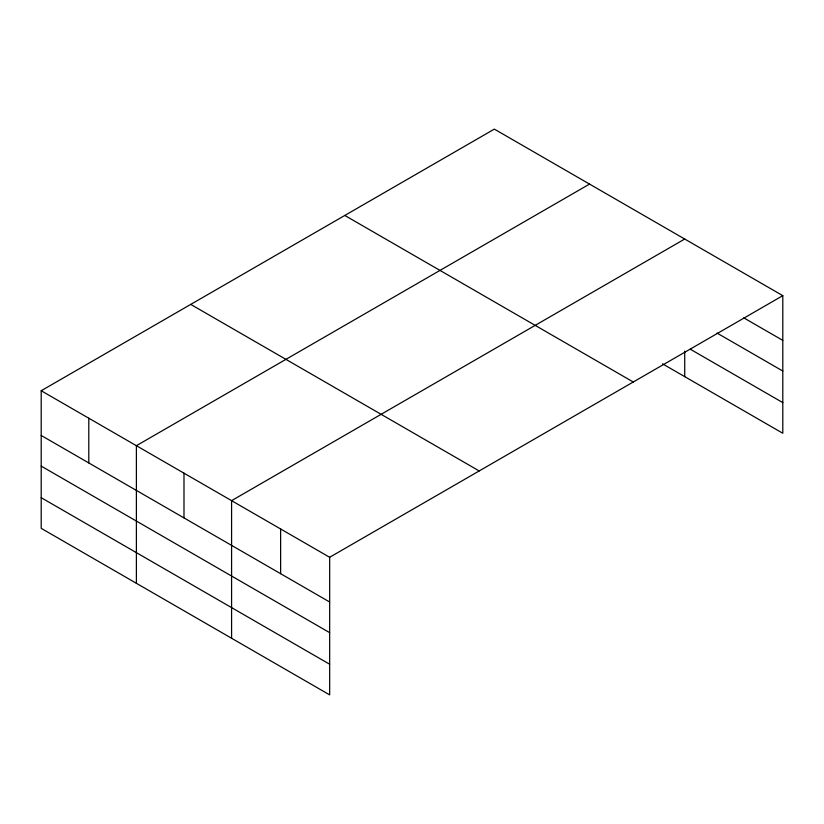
<?xml version="1.0" encoding="UTF-8"?>
<svg xmlns="http://www.w3.org/2000/svg" width="824" height="824" viewBox="0 0 824 824"><rect width="100%" height="100%" fill="white"/><g stroke="black" fill="none" stroke-linecap="round" stroke-linejoin="round"><path stroke-width="1.24" d="M41.2 390.741L329.662 557.281L329.662 694.879L41.2 528.339L41.2 390.741L494.338 129.121L782.8 295.662L782.8 433.259L662.589 363.858M589.531 184.082L136.393 445.691L136.393 583.299M684.723 239.032L231.585 500.652L231.585 638.26M329.662 557.281L782.8 295.662M743.794 317.868L782.8 340.384M717.045 333.071L782.8 371.037M690.296 349.211L782.8 402.617M344.803 215.455L633.265 381.996M190.735 304.406L479.197 470.947M41.2 435.463L329.662 602.004M41.2 466.116L329.662 632.657M41.2 497.686L329.662 664.237M684.723 351.096L684.723 376.64M280.623 528.967L280.623 573.689M183.989 473.172L183.989 517.905M88.796 418.211L88.796 462.944"/></g></svg>
